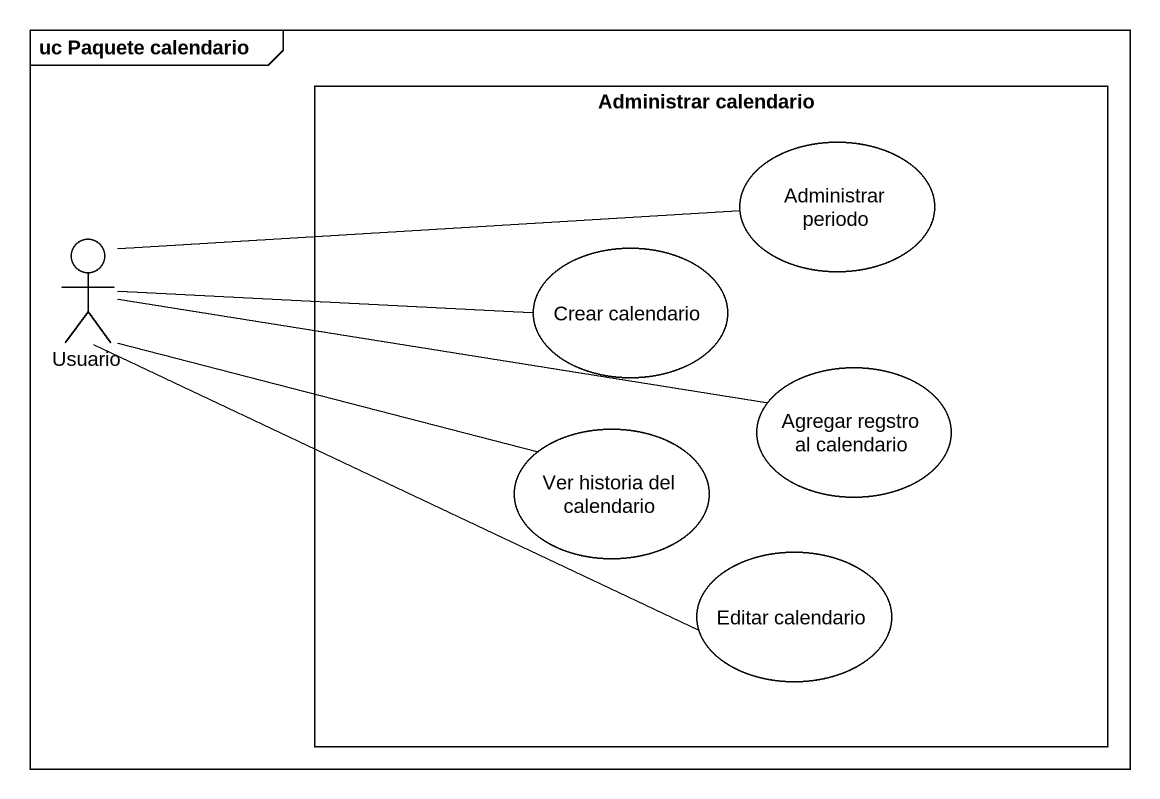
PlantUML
@startuml
mainframe uc Paquete calendario
rectangle "Administrar calendario" as Administrar_calendario {
  usecase "Administrar periodo" as Administrar_periodo
  usecase "Crear calendario" as Crear_calendario
  usecase "Agregar regstro al calendario" as Agregar_regstro_al
  usecase "Ver historia del calendario" as Ver_historia_del_calendario
  usecase "Editar calendario" as Editar_calendario
}
actor Usuario
Usuario -right- Administrar_periodo
Usuario -right- Crear_calendario
Usuario -right- Agregar_regstro_al
Usuario -right- Ver_historia_del_calendario
Usuario -right- Editar_calendario
@enduml
